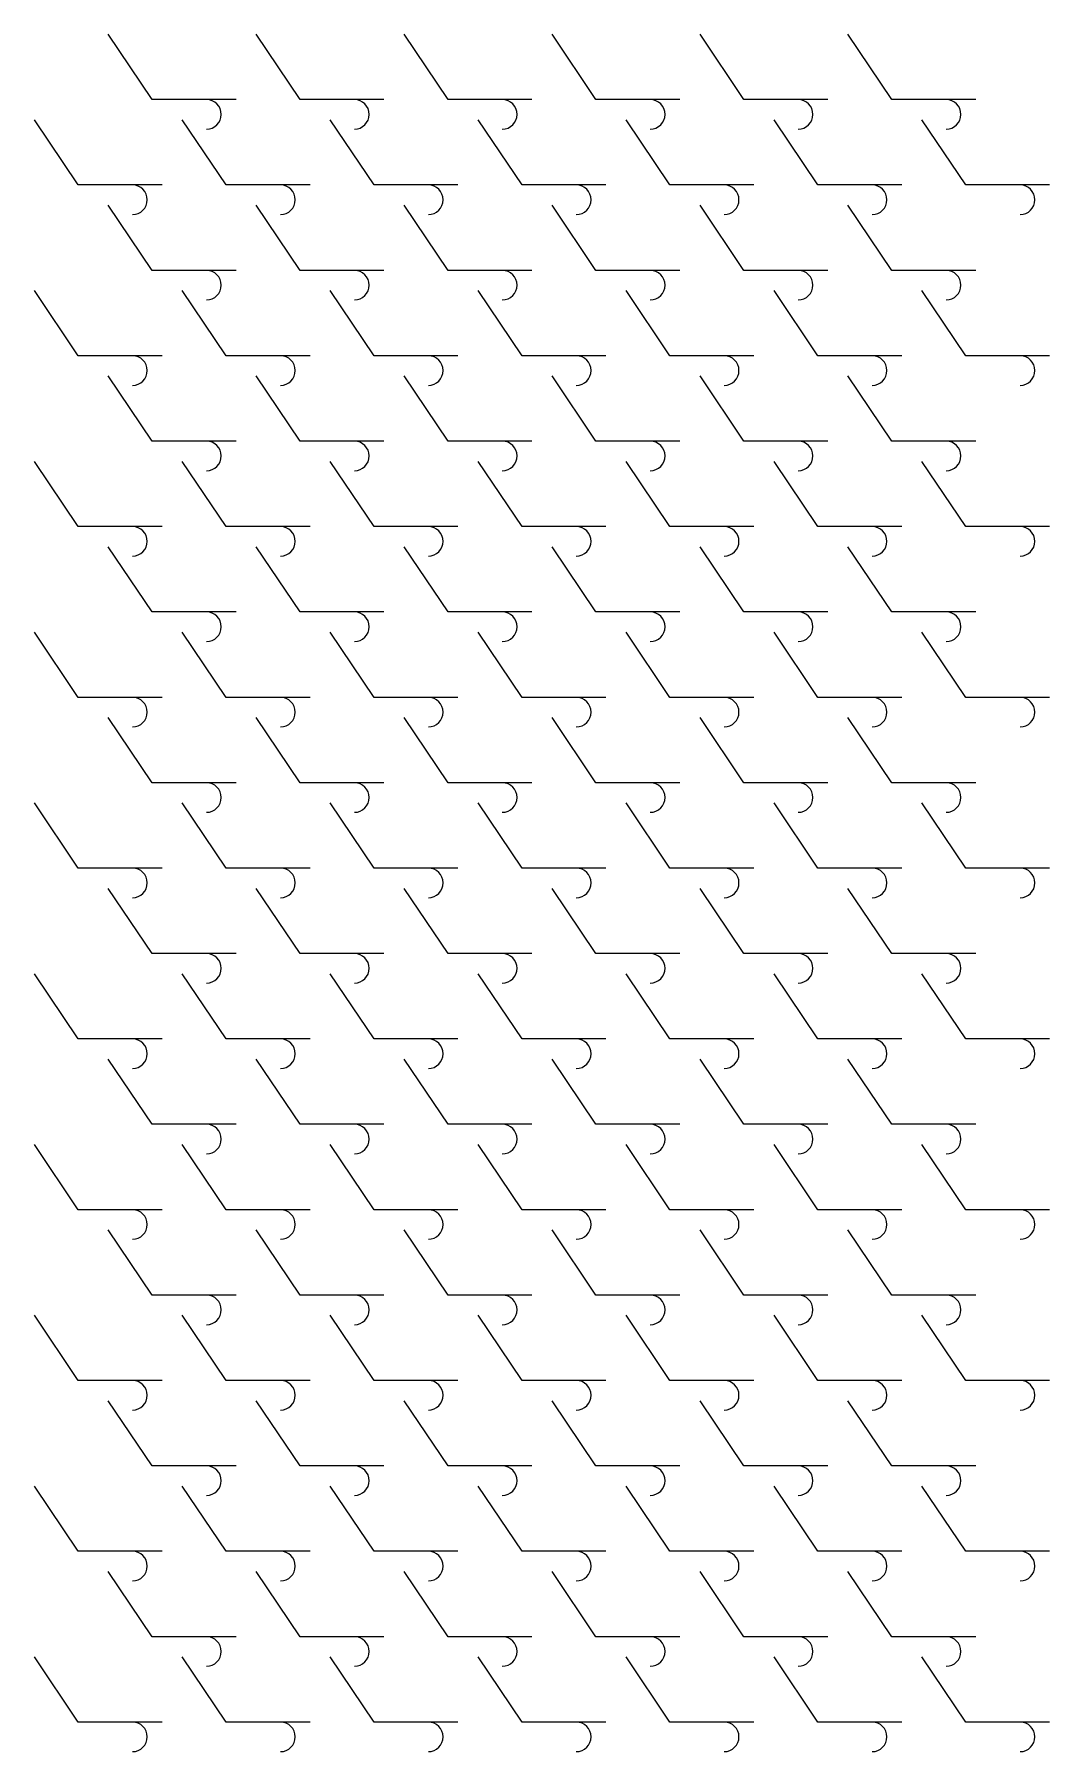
# Model space of a CAD drawing. Header units: metres. Extents: x 15 to 118, y 13 to 187.
import ezdxf

# ---------------------------------------------------------------- set-up
doc = ezdxf.new("R2010")
doc.units = ezdxf.units.M
doc.layers.add('TOP', color=1, linetype='Continuous', lineweight=0)

msp = doc.modelspace()

# ---------------------------------------------------------------- linework, layer by layer
at = {"layer": 'TOP'}
for p, q in [((26.5, 180.37), (22.05, 186.99)), ((41.5, 180.37), (37.05, 186.99)), ((56.5, 180.37), (52.05, 186.99)), ((71.5, 180.37), (67.05, 186.99)), ((86.5, 180.37), (82.05, 186.99)), ((101.5, 180.37), (97.05, 186.99)), ((35, 180.37), (26.5, 180.37)), ((50, 180.37), (41.5, 180.37)), ((65, 180.37), (56.5, 180.37)), ((80, 180.37), (71.5, 180.37)), ((95, 180.37), (86.5, 180.37)), ((110, 180.37), (101.5, 180.37)), ((19, 171.71), (14.55, 178.33)), ((34, 171.71), (29.55, 178.33)), ((49, 171.71), (44.55, 178.33)), ((64, 171.71), (59.55, 178.33)), ((79, 171.71), (74.55, 178.33)), ((94, 171.71), (89.55, 178.33)), ((109, 171.71), (104.55, 178.33)), ((27.5, 171.71), (19, 171.71)), ((42.5, 171.71), (34, 171.71)), ((57.5, 171.71), (49, 171.71)), ((72.5, 171.71), (64, 171.71)), ((87.5, 171.71), (79, 171.71)), ((102.5, 171.71), (94, 171.71)), ((117.5, 171.71), (109, 171.71)), ((26.5, 163.05), (22.05, 169.67)), ((41.5, 163.05), (37.05, 169.67)), ((56.5, 163.05), (52.05, 169.67)), ((71.5, 163.05), (67.05, 169.67)), ((86.5, 163.05), (82.05, 169.67)), ((101.5, 163.05), (97.05, 169.67)), ((35, 163.05), (26.5, 163.05)), ((50, 163.05), (41.5, 163.05)), ((65, 163.05), (56.5, 163.05)), ((80, 163.05), (71.5, 163.05)), ((95, 163.05), (86.5, 163.05)), ((110, 163.05), (101.5, 163.05)), ((19, 154.39), (14.55, 161.01)), ((34, 154.39), (29.55, 161.01)), ((49, 154.39), (44.55, 161.01)), ((64, 154.39), (59.55, 161.01)), ((79, 154.39), (74.55, 161.01)), ((94, 154.39), (89.55, 161.01)), ((109, 154.39), (104.55, 161.01)), ((27.5, 154.39), (19, 154.39)), ((42.5, 154.39), (34, 154.39)), ((57.5, 154.39), (49, 154.39)), ((72.5, 154.39), (64, 154.39)), ((87.5, 154.39), (79, 154.39)), ((102.5, 154.39), (94, 154.39)), ((117.5, 154.39), (109, 154.39)), ((26.5, 145.73), (22.05, 152.35)), ((41.5, 145.73), (37.05, 152.35)), ((56.5, 145.73), (52.05, 152.35)), ((71.5, 145.73), (67.05, 152.35)), ((86.5, 145.73), (82.05, 152.35)), ((101.5, 145.73), (97.05, 152.35)), ((35, 145.73), (26.5, 145.73)), ((50, 145.73), (41.5, 145.73)), ((65, 145.73), (56.5, 145.73)), ((80, 145.73), (71.5, 145.73)), ((95, 145.73), (86.5, 145.73)), ((110, 145.73), (101.5, 145.73)), ((19, 137.07), (14.55, 143.68)), ((34, 137.07), (29.55, 143.68)), ((49, 137.07), (44.55, 143.68)), ((64, 137.07), (59.55, 143.68)), ((79, 137.07), (74.55, 143.68)), ((94, 137.07), (89.55, 143.68)), ((109, 137.07), (104.55, 143.68)), ((27.5, 137.07), (19, 137.07)), ((42.5, 137.07), (34, 137.07)), ((57.5, 137.07), (49, 137.07)), ((72.5, 137.07), (64, 137.07)), ((87.5, 137.07), (79, 137.07)), ((102.5, 137.07), (94, 137.07)), ((117.5, 137.07), (109, 137.07)), ((26.5, 128.41), (22.05, 135.02)), ((41.5, 128.41), (37.05, 135.02)), ((56.5, 128.41), (52.05, 135.02)), ((71.5, 128.41), (67.05, 135.02)), ((86.5, 128.41), (82.05, 135.02)), ((101.5, 128.41), (97.05, 135.02)), ((35, 128.41), (26.5, 128.41)), ((50, 128.41), (41.5, 128.41)), ((65, 128.41), (56.5, 128.41)), ((80, 128.41), (71.5, 128.41)), ((95, 128.41), (86.5, 128.41)), ((110, 128.41), (101.5, 128.41)), ((19, 119.75), (14.55, 126.36)), ((34, 119.75), (29.55, 126.36)), ((49, 119.75), (44.55, 126.36)), ((64, 119.75), (59.55, 126.36)), ((79, 119.75), (74.55, 126.36)), ((94, 119.75), (89.55, 126.36)), ((109, 119.75), (104.55, 126.36)), ((27.5, 119.75), (19, 119.75)), ((42.5, 119.75), (34, 119.75)), ((57.5, 119.75), (49, 119.75)), ((72.5, 119.75), (64, 119.75)), ((87.5, 119.75), (79, 119.75)), ((102.5, 119.75), (94, 119.75)), ((117.5, 119.75), (109, 119.75)), ((26.5, 111.09), (22.05, 117.7)), ((41.5, 111.09), (37.05, 117.7)), ((56.5, 111.09), (52.05, 117.7)), ((71.5, 111.09), (67.05, 117.7)), ((86.5, 111.09), (82.05, 117.7)), ((101.5, 111.09), (97.05, 117.7)), ((35, 111.09), (26.5, 111.09)), ((50, 111.09), (41.5, 111.09)), ((65, 111.09), (56.5, 111.09)), ((80, 111.09), (71.5, 111.09)), ((95, 111.09), (86.5, 111.09)), ((110, 111.09), (101.5, 111.09)), ((19, 102.43), (14.55, 109.04)), ((34, 102.43), (29.55, 109.04)), ((49, 102.43), (44.55, 109.04)), ((64, 102.43), (59.55, 109.04)), ((79, 102.43), (74.55, 109.04)), ((94, 102.43), (89.55, 109.04)), ((109, 102.43), (104.55, 109.04)), ((27.5, 102.43), (19, 102.43)), ((42.5, 102.43), (34, 102.43)), ((57.5, 102.43), (49, 102.43)), ((72.5, 102.43), (64, 102.43)), ((87.5, 102.43), (79, 102.43)), ((102.5, 102.43), (94, 102.43)), ((117.5, 102.43), (109, 102.43)), ((26.5, 93.77), (22.05, 100.38)), ((41.5, 93.77), (37.05, 100.38)), ((56.5, 93.77), (52.05, 100.38)), ((71.5, 93.77), (67.05, 100.38)), ((86.5, 93.77), (82.05, 100.38)), ((101.5, 93.77), (97.05, 100.38)), ((35, 93.77), (26.5, 93.77)), ((50, 93.77), (41.5, 93.77)), ((65, 93.77), (56.5, 93.77)), ((80, 93.77), (71.5, 93.77)), ((95, 93.77), (86.5, 93.77)), ((110, 93.77), (101.5, 93.77)), ((19, 85.11), (14.55, 91.72)), ((34, 85.11), (29.55, 91.72)), ((49, 85.11), (44.55, 91.72)), ((64, 85.11), (59.55, 91.72)), ((79, 85.11), (74.55, 91.72)), ((94, 85.11), (89.55, 91.72)), ((109, 85.11), (104.55, 91.72)), ((27.5, 85.11), (19, 85.11)), ((42.5, 85.11), (34, 85.11)), ((57.5, 85.11), (49, 85.11)), ((72.5, 85.11), (64, 85.11)), ((87.5, 85.11), (79, 85.11)), ((102.5, 85.11), (94, 85.11)), ((117.5, 85.11), (109, 85.11)), ((26.5, 76.45), (22.05, 83.06)), ((41.5, 76.45), (37.05, 83.06)), ((56.5, 76.45), (52.05, 83.06)), ((71.5, 76.45), (67.05, 83.06)), ((86.5, 76.45), (82.05, 83.06)), ((101.5, 76.45), (97.05, 83.06)), ((35, 76.45), (26.5, 76.45)), ((50, 76.45), (41.5, 76.45)), ((65, 76.45), (56.5, 76.45)), ((80, 76.45), (71.5, 76.45)), ((95, 76.45), (86.5, 76.45)), ((110, 76.45), (101.5, 76.45)), ((19, 67.79), (14.55, 74.4)), ((34, 67.79), (29.55, 74.4)), ((49, 67.79), (44.55, 74.4)), ((64, 67.79), (59.55, 74.4)), ((79, 67.79), (74.55, 74.4)), ((94, 67.79), (89.55, 74.4)), ((109, 67.79), (104.55, 74.4)), ((27.5, 67.79), (19, 67.79)), ((42.5, 67.79), (34, 67.79)), ((57.5, 67.79), (49, 67.79)), ((72.5, 67.79), (64, 67.79)), ((87.5, 67.79), (79, 67.79)), ((102.5, 67.79), (94, 67.79)), ((117.5, 67.79), (109, 67.79)), ((26.5, 59.13), (22.05, 65.74)), ((41.5, 59.13), (37.05, 65.74)), ((56.5, 59.13), (52.05, 65.74)), ((71.5, 59.13), (67.05, 65.74)), ((86.5, 59.13), (82.05, 65.74)), ((101.5, 59.13), (97.05, 65.74)), ((35, 59.13), (26.5, 59.13)), ((50, 59.13), (41.5, 59.13)), ((65, 59.13), (56.5, 59.13)), ((80, 59.13), (71.5, 59.13)), ((95, 59.13), (86.5, 59.13)), ((110, 59.13), (101.5, 59.13)), ((19, 50.47), (14.55, 57.08)), ((34, 50.47), (29.55, 57.08)), ((49, 50.47), (44.55, 57.08)), ((64, 50.47), (59.55, 57.08)), ((79, 50.47), (74.55, 57.08)), ((94, 50.47), (89.55, 57.08)), ((109, 50.47), (104.55, 57.08)), ((27.5, 50.47), (19, 50.47)), ((42.5, 50.47), (34, 50.47)), ((57.5, 50.47), (49, 50.47)), ((72.5, 50.47), (64, 50.47)), ((87.5, 50.47), (79, 50.47)), ((102.5, 50.47), (94, 50.47)), ((117.5, 50.47), (109, 50.47)), ((26.5, 41.81), (22.05, 48.42)), ((41.5, 41.81), (37.05, 48.42)), ((56.5, 41.81), (52.05, 48.42)), ((71.5, 41.81), (67.05, 48.42)), ((86.5, 41.81), (82.05, 48.42)), ((101.5, 41.81), (97.05, 48.42)), ((35, 41.81), (26.5, 41.81)), ((50, 41.81), (41.5, 41.81)), ((65, 41.81), (56.5, 41.81)), ((80, 41.81), (71.5, 41.81)), ((95, 41.81), (86.5, 41.81)), ((110, 41.81), (101.5, 41.81)), ((19, 33.15), (14.55, 39.76)), ((34, 33.15), (29.55, 39.76)), ((49, 33.15), (44.55, 39.76)), ((64, 33.15), (59.55, 39.76)), ((79, 33.15), (74.55, 39.76)), ((94, 33.15), (89.55, 39.76)), ((109, 33.15), (104.55, 39.76)), ((27.5, 33.15), (19, 33.15)), ((42.5, 33.15), (34, 33.15)), ((57.5, 33.15), (49, 33.15)), ((72.5, 33.15), (64, 33.15)), ((87.5, 33.15), (79, 33.15)), ((102.5, 33.15), (94, 33.15)), ((117.5, 33.15), (109, 33.15)), ((26.5, 24.49), (22.05, 31.1)), ((41.5, 24.49), (37.05, 31.1)), ((56.5, 24.49), (52.05, 31.1)), ((71.5, 24.49), (67.05, 31.1)), ((86.5, 24.49), (82.05, 31.1)), ((101.5, 24.49), (97.05, 31.1)), ((35, 24.49), (26.5, 24.49)), ((50, 24.49), (41.5, 24.49)), ((65, 24.49), (56.5, 24.49)), ((80, 24.49), (71.5, 24.49)), ((95, 24.49), (86.5, 24.49)), ((110, 24.49), (101.5, 24.49)), ((19, 15.83), (14.55, 22.44)), ((34, 15.83), (29.55, 22.44)), ((49, 15.83), (44.55, 22.44)), ((64, 15.83), (59.55, 22.44)), ((79, 15.83), (74.55, 22.44)), ((94, 15.83), (89.55, 22.44)), ((109, 15.83), (104.55, 22.44)), ((27.5, 15.83), (19, 15.83)), ((42.5, 15.83), (34, 15.83)), ((57.5, 15.83), (49, 15.83)), ((72.5, 15.83), (64, 15.83)), ((87.5, 15.83), (79, 15.83)), ((102.5, 15.83), (94, 15.83)), ((117.5, 15.83), (109, 15.83))]:
    msp.add_line(p, q, dxfattribs=at)
for centre in [(32, 178.87), (47, 178.87), (62, 178.87), (77, 178.87), (92, 178.87), (107, 178.87), (24.5, 170.21), (39.5, 170.21), (54.5, 170.21), (69.5, 170.21), (84.5, 170.21), (99.5, 170.21), (114.5, 170.21), (32, 161.55), (47, 161.55), (62, 161.55), (77, 161.55), (92, 161.55), (107, 161.55), (24.5, 152.89), (39.5, 152.89), (54.5, 152.89), (69.5, 152.89), (84.5, 152.89), (99.5, 152.89), (114.5, 152.89), (32, 144.23), (47, 144.23), (62, 144.23), (77, 144.23), (92, 144.23), (107, 144.23), (24.5, 135.57), (39.5, 135.57), (54.5, 135.57), (69.5, 135.57), (84.5, 135.57), (99.5, 135.57), (114.5, 135.57), (32, 126.91), (47, 126.91), (62, 126.91), (77, 126.91), (92, 126.91), (107, 126.91), (24.5, 118.25), (39.5, 118.25), (54.5, 118.25), (69.5, 118.25), (84.5, 118.25), (99.5, 118.25), (114.5, 118.25), (32, 109.59), (47, 109.59), (62, 109.59), (77, 109.59), (92, 109.59), (107, 109.59), (24.5, 100.93), (39.5, 100.93), (54.5, 100.93), (69.5, 100.93), (84.5, 100.93), (99.5, 100.93), (114.5, 100.93), (32, 92.27), (47, 92.27), (62, 92.27), (77, 92.27), (92, 92.27), (107, 92.27), (24.5, 83.61), (39.5, 83.61), (54.5, 83.61), (69.5, 83.61), (84.5, 83.61), (99.5, 83.61), (114.5, 83.61), (32, 74.95), (47, 74.95), (62, 74.95), (77, 74.95), (92, 74.95), (107, 74.95), (24.5, 66.29), (39.5, 66.29), (54.5, 66.29), (69.5, 66.29), (84.5, 66.29), (99.5, 66.29), (114.5, 66.29), (32, 57.63), (47, 57.63), (62, 57.63), (77, 57.63), (92, 57.63), (107, 57.63), (24.5, 48.97), (39.5, 48.97), (54.5, 48.97), (69.5, 48.97), (84.5, 48.97), (99.5, 48.97), (114.5, 48.97), (32, 40.31), (47, 40.31), (62, 40.31), (77, 40.31), (92, 40.31), (107, 40.31), (24.5, 31.65), (39.5, 31.65), (54.5, 31.65), (69.5, 31.65), (84.5, 31.65), (99.5, 31.65), (114.5, 31.65), (32, 22.99), (47, 22.99), (62, 22.99), (77, 22.99), (92, 22.99), (107, 22.99), (24.5, 14.33), (39.5, 14.33), (54.5, 14.33), (69.5, 14.33), (84.5, 14.33), (99.5, 14.33), (114.5, 14.33)]:
    msp.add_arc(centre, 1.5, -90, 90, dxfattribs=at)

doc.saveas('drawing.dxf')
